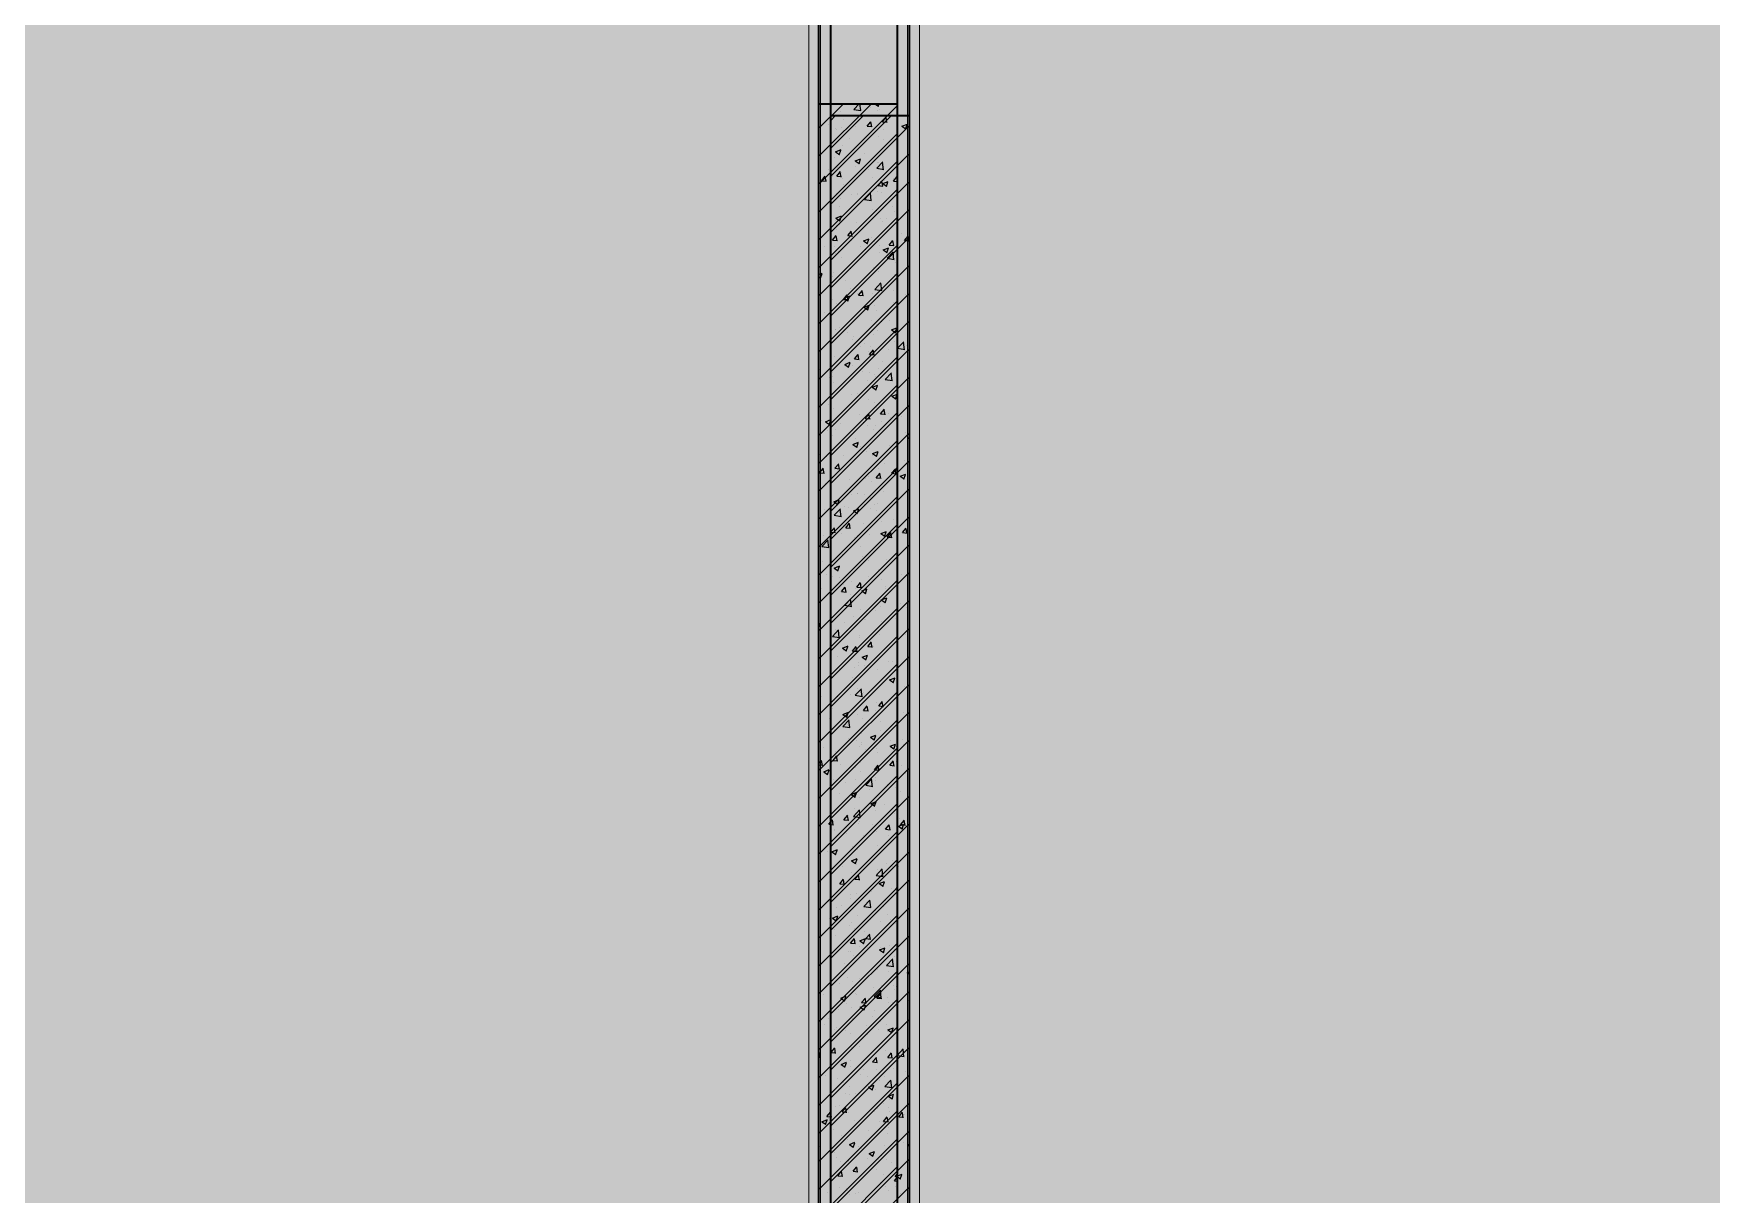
# Model space of a CAD drawing. Header units: inches. Extents: x 143994 to 247866, y 243815 to 272761.
# Drawn here: x 170038 to 174286, y 251994 to 254934 of the extents above; entities that cross this region are included whole.
import ezdxf

# ---------------------------------------------------------------- set-up
doc = ezdxf.new("R2010")
doc.units = ezdxf.units.IN
doc.header["$LTSCALE"] = 1000
doc.header["$MEASUREMENT"] = 0
doc.layers.get('DEFPOINTS').update_dxf_attribs({"color": 62})
for name, color, linetype in [('0-建筑1F', 127, 'Continuous'), ('0-建筑2F', 127, 'Continuous'), ('PUB_HATCH', 8, 'Continuous')]:
    doc.layers.add(name, color=color, linetype=linetype)
doc.layers.add('A-Wall', color=254, linetype='Continuous', lineweight=35)
doc.layers.add('W-保温层', color=8, linetype='Continuous', lineweight=13)

# ---------------------------------------------------------------- blocks, each defined once
blk = doc.blocks.new('144')
at = {"layer": 'A-Wall', "color": 127}
for p, q in [((652986.9, -378610.3), (652986.9, -390150.3)), ((653186.9, -390150.3), (653186.9, -378610.3)), ((652986.9, -385430.3), (653186.9, -385430.3))]:
    blk.add_line(p, q, dxfattribs=at)
at = {"layer": 'PUB_HATCH', "color": 127, "linetype": 'Continuous'}
for p, q in [((652986.9, -385493.3), (653049.9, -385430.3)), ((652986.9, -385564), (653120.6, -385430.3)), ((652986.9, -385634.7), (653186.9, -385434.7)), ((653076.1, -385444.6), (653089.8, -385430.3)), ((653076.1, -385444.6), (653093.9, -385447.3)), ((653093.6, -385447.7), (653091.6, -385430.3)), ((653117.3, -385439), (653117.3, -385439)), ((653128.8, -385430.3), (653138.1, -385436.5)), ((653137.8, -385437), (653140.1, -385430.3)), ((653140, -385446), (653140, -385446)), ((652991.4, -385455.6), (652991.4, -385455.6)), ((653012.7, -385482.3), (653012.7, -385482.3)), ((653018, -385468.3), (653018, -385468.3)), ((653039, -385458.8), (653039, -385458.8)), ((653041.5, -385449), (653041.5, -385449)), ((653109.8, -385487.3), (653119.4, -385475.8)), ((653109.8, -385487.3), (653121.8, -385488.4)), ((653121.5, -385488.9), (653119.1, -385476.3)), ((653119.4, -385486.9), (653119.4, -385486.9)), ((653134.7, -385448.3), (653134.7, -385448.3)), ((652986.9, -385705.4), (653186.9, -385505.4)), ((652988.9, -385527.9), (652988.9, -385527.9)), ((653036.6, -385525.3), (653036.6, -385525.3)), ((653064.6, -385517.9), (653064.6, -385517.9)), ((653137.6, -385512.5), (653137.6, -385512.5)), ((653079.5, -385574.9), (653093.5, -385569.5)), ((653079.5, -385574.9), (653089.4, -385581.6)), ((653089.1, -385582.1), (653093.2, -385570)), ((653094.4, -385538.3), (653094.4, -385538.3)), ((652986.9, -385776.1), (653186.9, -385576.1)), ((652994.1, -385625.2), (653003.7, -385613.7)), ((653005.8, -385626.8), (653003.4, -385614.2)), ((653012, -385596.8), (653012, -385596.8)), ((653015.9, -385611.4), (653015.9, -385611.4)), ((653034.2, -385591.9), (653034.2, -385591.9)), ((653080.5, -385589.1), (653080.5, -385589.1)), ((653122.7, -385615.9), (653122.7, -385615.9)), ((653135.2, -385579.1), (653135.2, -385579.1)), ((653138.3, -385580.2), (653138.3, -385580.2)), ((652986.9, -385846.8), (653186.9, -385646.8)), ((652994.1, -385625.2), (653006, -385626.3)), ((653031.7, -385658.5), (653031.7, -385658.5)), ((653085.7, -385659), (653085.7, -385659)), ((653086.2, -385657.6), (653086.2, -385657.6)), ((653102.6, -385672.5), (653118.2, -385656.3)), ((653120.1, -385675.6), (653117.9, -385656.6)), ((653132.7, -385645.7), (653132.7, -385645.7)), ((653135.8, -385652.5), (653135.8, -385652.5)), ((653137.5, -385637.8), (653147.2, -385626.3)), ((653137.5, -385637.8), (653149.5, -385638.8)), ((653149.2, -385639.3), (653146.9, -385626.8)), ((653040.7, -385690.7), (653040.7, -385690.7)), ((653102.6, -385672.5), (653120.4, -385675.3)), ((653134.1, -385701.6), (653134.1, -385701.6)), ((653147.5, -385695.2), (653147.5, -385695.2)), ((652986.9, -385917.5), (653186.9, -385717.5)), ((653017.5, -385721.6), (653017.5, -385721.6)), ((653029.3, -385725.1), (653029.3, -385725.1)), ((653030.8, -385719.9), (653044.8, -385714.5)), ((653030.8, -385719.9), (653040.8, -385726.6)), ((653033.1, -385737.9), (653033.1, -385737.9)), ((653040.5, -385727.1), (653044.5, -385715)), ((653083.2, -385731.3), (653083.2, -385731.3)), ((653130.3, -385712.3), (653130.3, -385712.3)), ((653158.9, -385721.4), (653158.9, -385721.4)), ((653021.8, -385775.6), (653031.5, -385764.2)), ((653021.8, -385775.6), (653033.8, -385776.7)), ((653033.5, -385777.2), (653031.2, -385764.7)), ((653127.9, -385778.9), (653127.9, -385778.9)), ((653165.3, -385788.2), (653174.9, -385776.7)), ((653177, -385789.7), (653174.6, -385777.2)), ((652986.9, -385988.2), (653186.9, -385788.2)), ((653001.8, -385792.9), (653001.8, -385792.9)), ((653026.9, -385791.7), (653026.9, -385791.7)), ((653030.6, -385810.2), (653030.6, -385810.2)), ((653043.9, -385819.8), (653043.9, -385819.8)), ((653093.8, -385791.6), (653093.8, -385791.6)), ((653106.3, -385800.2), (653106.3, -385800.2)), ((653108.5, -385797.4), (653108.5, -385797.4)), ((653150.2, -385800.4), (653164.2, -385795)), ((653150.2, -385800.4), (653160.1, -385807.1)), ((653150.7, -385824.3), (653150.7, -385824.3)), ((653159.8, -385807.6), (653163.9, -385795.5)), ((653165.3, -385788.2), (653177.3, -385789.2)), ((652986.9, -386059), (653186.9, -385859)), ((652986.9, -385863.1), (652996.2, -385859.5)), ((652986.9, -385868.1), (652992.1, -385871.6)), ((652991.8, -385872.1), (652995.9, -385860)), ((653024.4, -385858.2), (653024.4, -385858.2)), ((653125.4, -385845.4), (653125.4, -385845.4)), ((653180, -385862.5), (653180, -385862.5)), ((653049.6, -385926.1), (653059.2, -385914.6)), ((653053.7, -385879.1), (653053.7, -385879.1)), ((653061.3, -385927.6), (653058.9, -385915.1)), ((653068.7, -385899.1), (653068.7, -385899.1)), ((653085.6, -385910.9), (653085.6, -385910.9)), ((653123, -385912), (653123, -385912)), ((653129.1, -385900.4), (653144.7, -385884.2)), ((653129.1, -385900.4), (653146.9, -385903.2)), ((653146.6, -385903.5), (653144.4, -385884.5)), ((653175.5, -385903.6), (653175.5, -385903.6)), ((652986.9, -386129.7), (653186.9, -385929.7)), ((653022, -385924.8), (653022, -385924.8)), ((653049.6, -385926.1), (653061.5, -385927.1)), ((653101.5, -385945.4), (653115.5, -385940.1)), ((653101.5, -385945.4), (653111.5, -385952.1)), ((653111.2, -385952.6), (653115.2, -385940.6)), ((653127.4, -385941.4), (653127.4, -385941.4)), ((653133.5, -385954.8), (653133.5, -385954.8)), ((653177.5, -385934.8), (653177.5, -385934.8)), ((653001.1, -385958), (653001.1, -385958)), ((653016.9, -385974.8), (653016.9, -385974.8)), ((653019.6, -385991.4), (653019.6, -385991.4)), ((653120.6, -385978.6), (653120.6, -385978.6)), ((652986.9, -386200.4), (653186.9, -386000.4)), ((653029.8, -386001.3), (653029.8, -386001.3)), ((653071.9, -386028.2), (653071.9, -386028.2)), ((653074.8, -386020.3), (653074.8, -386020.3)), ((653124.8, -386013.7), (653124.8, -386013.7)), ((653136.5, -386005.8), (653136.5, -386005.8)), ((653178.7, -386032.7), (653178.7, -386032.7)), ((652986.9, -386271.1), (653186.9, -386071.1)), ((653017.1, -386058), (653017.1, -386058)), ((653077.3, -386076.5), (653087, -386065)), ((653077.3, -386076.5), (653089.3, -386077.6)), ((653089, -386078.1), (653086.7, -386065.5)), ((653093.2, -386044.8), (653093.2, -386044.8)), ((653118.2, -386045.2), (653118.2, -386045.2)), ((653148, -386082.6), (653148, -386082.6)), ((652990, -386103), (652990, -386103)), ((653014.7, -386124.5), (653014.7, -386124.5)), ((653022.2, -386099.1), (653022.2, -386099.1)), ((653052.9, -386090.5), (653066.9, -386085.1)), ((653052.9, -386090.5), (653062.8, -386097.2)), ((653062.5, -386097.7), (653066.6, -386085.6)), ((653072.2, -386092.6), (653072.2, -386092.6)), ((653096.8, -386107.5), (653096.8, -386107.5)), ((653115.7, -386111.7), (653115.7, -386111.7)), ((653155.7, -386128.3), (653171.2, -386112.1)), ((653173.1, -386131.5), (653170.9, -386112.5)), ((652986.9, -386341.8), (653186.9, -386141.8)), ((653085, -386164.2), (653085, -386164.2)), ((653095.4, -386161.5), (653095.4, -386161.5)), ((653155.7, -386128.3), (653173.5, -386131.1)), ((653172.2, -386171), (653186.3, -386165.6)), ((653181.9, -386178.2), (653186, -386166.1)), ((653012.3, -386191.1), (653012.3, -386191.1)), ((653019.6, -386171.4), (653019.6, -386171.4)), ((653057.8, -386209.7), (653057.8, -386209.7)), ((653113.3, -386178.3), (653113.3, -386178.3)), ((653132.9, -386208.1), (653132.9, -386208.1)), ((653172.2, -386171), (653182.2, -386177.7)), ((652986.9, -386412.5), (653186.9, -386212.5)), ((652993.2, -386232), (652993.2, -386232)), ((653004.2, -386235.5), (653018.2, -386230.1)), ((653004.2, -386235.5), (653014.2, -386242.2)), ((653013.9, -386242.7), (653017.9, -386230.6)), ((653016.3, -386228.1), (653016.3, -386228.1)), ((653042.8, -386240.3), (653042.8, -386240.3)), ((653100, -386236.5), (653100, -386236.5)), ((653105.1, -386227), (653114.7, -386215.5)), ((653105.1, -386227), (653117, -386228)), ((653110.9, -386244.9), (653110.9, -386244.9)), ((653116.8, -386228.5), (653114.4, -386216)), ((653164.6, -386214.2), (653164.6, -386214.2)), ((653169.1, -386223.7), (653169.1, -386223.7)), ((652986.9, -386483.2), (653186.9, -386283.2)), ((653009.8, -386257.7), (653009.8, -386257.7)), ((653166.5, -386296), (653166.5, -386296)), ((652990.1, -386319.2), (652990.1, -386319.2)), ((653007.4, -386324.3), (653007.4, -386324.3)), ((653018, -386311.3), (653018, -386311.3)), ((653092.7, -386298.1), (653092.7, -386298.1)), ((653108.4, -386311.5), (653108.4, -386311.5)), ((653116.5, -386302.6), (653116.5, -386302.6)), ((653123.6, -386316), (653137.6, -386310.6)), ((653123.6, -386316), (653133.5, -386322.7)), ((653124.8, -386315.8), (653124.8, -386315.8)), ((653133.2, -386323.2), (653137.3, -386311.1)), ((652986.9, -386553.9), (653186.9, -386353.9)), ((652989.4, -386364.8), (652999, -386353.4)), ((652989.4, -386364.8), (653001.3, -386365.9)), ((653001.1, -386366.4), (652998.7, -386353.9)), ((653063.8, -386381.5), (653063.8, -386381.5)), ((653106, -386378.1), (653106, -386378.1)), ((653113.9, -386374.9), (653113.9, -386374.9)), ((653132.8, -386377.4), (653142.5, -386365.9)), ((653132.8, -386377.4), (653144.8, -386378.4)), ((653144.5, -386378.9), (653142.2, -386366.4)), ((653182.2, -386356.3), (653186.9, -386351.3)), ((653182.2, -386356.3), (653186.9, -386357)), ((652986.9, -386624.6), (653186.9, -386424.6)), ((653005, -386390.9), (653005, -386390.9)), ((653084.4, -386417.4), (653084.4, -386417.4)), ((653085.8, -386418), (653085.8, -386418)), ((653002.5, -386457.4), (653002.5, -386457.4)), ((653011.2, -386460.4), (653011.2, -386460.4)), ((653021.2, -386440.4), (653021.2, -386440.4)), ((653061.3, -386453.8), (653061.3, -386453.8)), ((653074.9, -386461.1), (653088.9, -386455.7)), ((653074.9, -386461.1), (653084.9, -386467.8)), ((653084.6, -386468.3), (653088.6, -386456.2)), ((653103.6, -386444.6), (653103.6, -386444.6)), ((653128, -386444.9), (653128, -386444.9)), ((653132.3, -386461.3), (653132.3, -386461.3)), ((653137, -386443.8), (653137, -386443.8)), ((652986.9, -386695.4), (653186.9, -386495.4)), ((653015.7, -386481.3), (653015.7, -386481.3)), ((653017.1, -386515.3), (653026.8, -386503.8)), ((653028.8, -386516.8), (653026.5, -386504.3)), ((652995.2, -386551.1), (653010.8, -386534.9)), ((652995.2, -386551.1), (653013, -386553.9)), ((653000.1, -386524), (653000.1, -386524)), ((653008.7, -386532.7), (653008.7, -386532.7)), ((653012.7, -386554.2), (653010.5, -386535.2)), ((653017.1, -386515.3), (653029.1, -386516.3)), ((653046, -386519.7), (653046, -386519.7)), ((653084.4, -386522.7), (653084.4, -386522.7)), ((653092.1, -386551.3), (653092.1, -386551.3)), ((653101.1, -386511.2), (653101.1, -386511.2)), ((653152.8, -386524.2), (653152.8, -386524.2)), ((653160.6, -386527.8), (653170.2, -386516.3)), ((653160.6, -386527.8), (653172.6, -386528.9)), ((653172.3, -386529.4), (653169.9, -386516.8)), ((652986.9, -386766.1), (653186.9, -386566.1)), ((652997.7, -386590.6), (652997.7, -386590.6)), ((653098.7, -386577.8), (653098.7, -386577.8)), ((653158.1, -386584.9), (653158.1, -386584.9)), ((652986.9, -386836.8), (653186.9, -386636.8)), ((653007.1, -386621.9), (653007.1, -386621.9)), ((653026.3, -386606.1), (653040.3, -386600.7)), ((653026.3, -386606.1), (653036.2, -386612.8)), ((653031.8, -386601.6), (653031.8, -386601.6)), ((653035.9, -386613.3), (653040, -386601.2)), ((653113.9, -386626.4), (653113.9, -386626.4)), ((652995.2, -386657.2), (652995.2, -386657.2)), ((653044.9, -386665.7), (653054.5, -386654.2)), ((653044.9, -386665.7), (653056.8, -386666.8)), ((653049.3, -386648.8), (653049.3, -386648.8)), ((653056.6, -386667.3), (653054.2, -386654.7)), ((653083.8, -386670.7), (653083.8, -386670.7)), ((653096.3, -386644.4), (653096.3, -386644.4)), ((653105.5, -386663.8), (653105.5, -386663.8)), ((653155.6, -386657.2), (653155.6, -386657.2)), ((653156, -386653.3), (653156, -386653.3)), ((652986.9, -386907.5), (653186.9, -386707.5)), ((653093.8, -386711), (653093.8, -386711)), ((653131.7, -386714.6), (653131.7, -386714.6)), ((653145.6, -386686.6), (653159.6, -386681.2)), ((653145.6, -386686.6), (653155.6, -386693.3)), ((653155.3, -386693.8), (653159.3, -386681.7)), ((652986.9, -386747.5), (652991.6, -386745.7)), ((652986.9, -386757.4), (652987.5, -386757.8)), ((652987.2, -386758.3), (652991.3, -386746.2)), ((652992.8, -386723.8), (652992.8, -386723.8)), ((653015.1, -386734.6), (653015.1, -386734.6)), ((653021.8, -386779), (653037.3, -386762.8)), ((653039.2, -386782.1), (653037, -386763.2)), ((653052.9, -386742.7), (653052.9, -386742.7)), ((653074.1, -386728.1), (653074.1, -386728.1)), ((653103, -386736.1), (653103, -386736.1)), ((653178.7, -386726.1), (653178.7, -386726.1)), ((653180.8, -386732.6), (653180.8, -386732.6)), ((652986.9, -386978.2), (653186.9, -386778.2)), ((652990.4, -386790.3), (652990.4, -386790.3)), ((653021.8, -386779), (653039.6, -386781.8)), ((653072.6, -386816.2), (653082.3, -386804.7)), ((653084.3, -386817.7), (653082, -386805.2)), ((653091.4, -386777.5), (653091.4, -386777.5)), ((653091.5, -386804.6), (653091.5, -386804.6)), ((653126.1, -386805), (653126.1, -386805)), ((652986.9, -387048.9), (653186.9, -386848.9)), ((653000.3, -386821.6), (653000.3, -386821.6)), ((653035.1, -386830.3), (653035.1, -386830.3)), ((653050.3, -386815), (653050.3, -386815)), ((653072.6, -386816.2), (653084.6, -386817.2)), ((653089, -386844.1), (653089, -386844.1)), ((653097, -386831.6), (653111, -386826.3)), ((653097, -386831.6), (653106.9, -386838.3)), ((653106.6, -386838.8), (653110.7, -386826.8)), ((653141.9, -386834.8), (653141.9, -386834.8)), ((652987.9, -386856.9), (652987.9, -386856.9)), ((653073.5, -386883.9), (653073.5, -386883.9)), ((653077.3, -386857.1), (653077.3, -386857.1)), ((653184.1, -386861.6), (653184.1, -386861.6)), ((652986.9, -387119.6), (653186.9, -386919.6)), ((652995.3, -386931.9), (652995.3, -386931.9)), ((652997.7, -386893.9), (652997.7, -386893.9)), ((653083.2, -386923.9), (653083.2, -386923.9)), ((653086.5, -386910.7), (653086.5, -386910.7)), ((653020.9, -386962.8), (653020.9, -386962.8)), ((653048.3, -386976.7), (653062.3, -386971.3)), ((653048.3, -386976.7), (653058.3, -386983.4)), ((653058, -386983.9), (653062, -386971.8)), ((653100.4, -386966.6), (653110, -386955.1)), ((653100.4, -386966.6), (653112.3, -386967.6)), ((653102.1, -386936.4), (653102.1, -386936.4)), ((653112.1, -386968.1), (653109.7, -386955.6)), ((653131.1, -386967.8), (653131.1, -386967.8)), ((653147.2, -386946.2), (653147.2, -386946.2)), ((652986.9, -387190.3), (653186.9, -386990.3)), ((653014.5, -386987.9), (653014.5, -386987.9)), ((653048.3, -387007), (653063.9, -386990.7)), ((653048.3, -387007), (653066.1, -387009.7)), ((653065.8, -387010.1), (653063.6, -386991.1)), ((653084.1, -386977.3), (653084.1, -386977.3)), ((653144.6, -387018.4), (653144.6, -387018.4)), ((652986.9, -387261), (653186.9, -387061)), ((652998.6, -387061), (652998.6, -387061)), ((653063.2, -387038.6), (653063.2, -387038.6)), ((653081.7, -387043.8), (653081.7, -387043.8)), ((653090.9, -387057.9), (653090.9, -387057.9)), ((653094.6, -387025), (653094.6, -387025)), ((653167.7, -387057.2), (653181.7, -387051.8)), ((653167.7, -387057.2), (653177.6, -387063.9)), ((653169.9, -387043.2), (653169.9, -387043.2)), ((653177.3, -387064.4), (653181.4, -387052.3)), ((653185.5, -387028.9), (653185.5, -387028.9)), ((652986.9, -387101.8), (652994.3, -387093)), ((652996.4, -387106), (652994, -387093.5)), ((653041.9, -387103.9), (653041.9, -387103.9)), ((653092, -387097.3), (653092, -387097.3)), ((653105.3, -387065.5), (653105.3, -387065.5)), ((653167.8, -387087.4), (653167.8, -387087.4)), ((653183.1, -387095.4), (653183.1, -387095.4)), ((652986.9, -387104.7), (652996.6, -387105.5)), ((652986.9, -387331.7), (653186.9, -387131.7)), ((652999.7, -387121.7), (653013.7, -387116.3)), ((652999.7, -387121.7), (653009.6, -387128.4)), ((653009.3, -387128.9), (653013.4, -387116.8)), ((653023.4, -387140.3), (653023.4, -387140.3)), ((653079.2, -387110.4), (653079.2, -387110.4)), ((653128.1, -387117), (653137.8, -387105.5)), ((653128.1, -387117), (653140.1, -387118.1)), ((653130.1, -387144.8), (653130.1, -387144.8)), ((653139.8, -387118.6), (653137.5, -387106)), ((652989.3, -387182.8), (652989.3, -387182.8)), ((653039.4, -387176.2), (653039.4, -387176.2)), ((653076.8, -387177), (653076.8, -387177)), ((653082.6, -387177.2), (653082.6, -387177.2)), ((653115.1, -387166.2), (653115.1, -387166.2)), ((653180.7, -387162), (653180.7, -387162)), ((652986.9, -387402.5), (653186.9, -387202.5)), ((653074.8, -387234.9), (653090.4, -387218.6)), ((653092.3, -387238), (653090.1, -387219)), ((653119, -387202.2), (653133, -387196.8)), ((653119, -387202.2), (653129, -387208.9)), ((653128.7, -387209.4), (653132.7, -387197.3)), ((653130.6, -387221.1), (653130.6, -387221.1)), ((653178.3, -387228.6), (653178.3, -387228.6)), ((652986.9, -387473.2), (653186.9, -387273.2)), ((653012.4, -387254.9), (653022.1, -387243.4)), ((653012.4, -387254.9), (653024.4, -387256)), ((653013.9, -387241.1), (653013.9, -387241.1)), ((653024.1, -387256.5), (653021.8, -387243.9)), ((653026.6, -387269.4), (653026.6, -387269.4)), ((653062.5, -387245.1), (653062.5, -387245.1)), ((653074.4, -387243.6), (653074.4, -387243.6)), ((653074.8, -387234.9), (653092.6, -387237.6)), ((653091.2, -387247), (653091.2, -387247)), ((653133.3, -387273.9), (653133.3, -387273.9)), ((653155.9, -387267.5), (653165.5, -387256)), ((653155.9, -387267.5), (653167.8, -387268.5)), ((653167.6, -387269), (653165.2, -387256.5)), ((653071.9, -387310.2), (653071.9, -387310.2)), ((653090.3, -387311.1), (653090.3, -387311.1)), ((653136.2, -387307.4), (653136.2, -387307.4)), ((653175.8, -387295.2), (653175.8, -387295.2)), ((653186.3, -387300.8), (653186.3, -387300.8)), ((652986.9, -387543.9), (653186.9, -387343.9)), ((653009.9, -387324), (653009.9, -387324)), ((653051.4, -387348.7), (653051.4, -387348.7)), ((653070.4, -387347.2), (653084.4, -387341.9)), ((653070.4, -387347.2), (653080.3, -387354)), ((653080, -387354.5), (653084.1, -387342.4)), ((653158.2, -387353.2), (653158.2, -387353.2)), ((653040.2, -387405.4), (653049.8, -387393.9)), ((653051.9, -387406.9), (653049.5, -387394.4)), ((653069.5, -387376.7), (653069.5, -387376.7)), ((653083.6, -387386.3), (653083.6, -387386.3)), ((653133.7, -387379.7), (653133.7, -387379.7)), ((653173.4, -387361.7), (653173.4, -387361.7)), ((652986.9, -387614.6), (653186.9, -387414.6)), ((653040.2, -387405.4), (653052.1, -387406.4)), ((653067.1, -387443.3), (653067.1, -387443.3)), ((653082, -387430.4), (653082, -387430.4)), ((653171, -387428.3), (653171, -387428.3)), ((653183.6, -387417.9), (653186.9, -387414)), ((653183.6, -387417.9), (653186.9, -387418.2)), ((652986.9, -387685.3), (653186.9, -387485.3)), ((653012.4, -387450.9), (653012.4, -387450.9)), ((653031, -387465.1), (653031, -387465.1)), ((653054.6, -387477.7), (653054.6, -387477.7)), ((653081.1, -387458.6), (653081.1, -387458.6)), ((653101.3, -387462.8), (653116.9, -387446.6)), ((653101.3, -387462.8), (653119.1, -387465.6)), ((653118.8, -387465.9), (653116.6, -387446.9)), ((653119.2, -387455.4), (653119.2, -387455.4)), ((653130, -387474.4), (653130, -387474.4)), ((653156.8, -387448.6), (653156.8, -387448.6)), ((653161.4, -387482.2), (653161.4, -387482.2)), ((653013.3, -387494.4), (653013.3, -387494.4)), ((653021.7, -387492.3), (653035.7, -387486.9)), ((653021.7, -387492.3), (653031.7, -387499)), ((653031.4, -387499.5), (653035.4, -387487.4)), ((653064.6, -387509.9), (653064.6, -387509.9)), ((653104.2, -387527.5), (653104.2, -387527.5)), ((653168.5, -387494.9), (653168.5, -387494.9)), ((652986.9, -387756), (653186.9, -387556)), ((653028.5, -387537.4), (653028.5, -387537.4)), ((653067.9, -387555.8), (653077.6, -387544.3)), ((653067.9, -387555.8), (653079.9, -387556.8)), ((653079.6, -387557.4), (653077.3, -387544.8)), ((653079.4, -387557), (653079.4, -387557)), ((653089.7, -387564.4), (653089.7, -387564.4)), ((653141.1, -387572.8), (653155.1, -387567.4)), ((653150.7, -387580), (653154.8, -387567.9)), ((653166.1, -387561.5), (653166.1, -387561.5)), ((653186.2, -387561.6), (653186.2, -387561.6)), ((653051.6, -387606.3), (653051.6, -387606.3)), ((653062.2, -387576.5), (653062.2, -387576.5)), ((653141.1, -387572.8), (653151, -387579.5)), ((653177.9, -387589.7), (653177.9, -387589.7)), ((652986.9, -387826.7), (653186.9, -387626.7)), ((652986.9, -387632), (652987, -387631.9)), ((653059.8, -387643.1), (653059.8, -387643.1)), ((653163.7, -387628.1), (653163.7, -387628.1)), ((652986.9, -387897.4), (653186.9, -387697.4)), ((652999, -387685.2), (652999, -387685.2)), ((653040.5, -387659.2), (653040.5, -387659.2)), ((653081.5, -387683.7), (653081.5, -387683.7)), ((653082.6, -387686.1), (653082.6, -387686.1)), ((653095.7, -387706.2), (653105.3, -387694.8)), ((653107.4, -387707.8), (653105, -387695.3)), ((653125.3, -387668.6), (653125.3, -387668.6)), ((653127.8, -387690.7), (653143.4, -387674.5)), ((653127.8, -387690.7), (653145.6, -387693.5)), ((653145.3, -387693.9), (653143.1, -387674.9)), ((653147.2, -387663.8), (653147.2, -387663.8)), ((653161.2, -387694.6), (653161.2, -387694.6)), ((653175.4, -387662), (653175.4, -387662)), ((653057.4, -387709.6), (653057.4, -387709.6)), ((653092.4, -387717.8), (653106.4, -387712.5)), ((653092.4, -387717.8), (653102.4, -387724.5)), ((653095.7, -387706.2), (653107.6, -387707.3)), ((653102.1, -387725), (653106.1, -387713)), ((653122.7, -387740.9), (653122.7, -387740.9)), ((653129.4, -387727.6), (653129.4, -387727.6)), ((652986.9, -387968.1), (653186.9, -387768.1)), ((653000.7, -387760.9), (653000.7, -387760.9)), ((653012.7, -387747.6), (653012.7, -387747.6)), ((653054.9, -387776.2), (653054.9, -387776.2)), ((653072.7, -387747.5), (653072.7, -387747.5)), ((653107.4, -387765.4), (653107.4, -387765.4)), ((653158.8, -387761.2), (653158.8, -387761.2)), ((653020.1, -387826.4), (653020.1, -387826.4)), ((653070.1, -387819.8), (653070.1, -387819.8)), ((653089.1, -387817.6), (653089.1, -387817.6)), ((653145.9, -387809.8), (653145.9, -387809.8)), ((652986.9, -387835.9), (652989.6, -387832.6)), ((652986.9, -388038.9), (653186.9, -387838.9)), ((652986.9, -387844.7), (652991.9, -387845.2)), ((652991.7, -387845.7), (652989.3, -387833.1)), ((653043.8, -387862.9), (653057.8, -387857.5)), ((653043.8, -387862.9), (653053.7, -387869.6)), ((653052.5, -387842.8), (653052.5, -387842.8)), ((653053.4, -387870.1), (653057.5, -387858)), ((653068.5, -387867.6), (653068.5, -387867.6)), ((653123.4, -387856.7), (653133.1, -387845.2)), ((653123.4, -387856.7), (653135.4, -387857.7)), ((653135.1, -387858.2), (653132.8, -387845.7)), ((653156.4, -387827.8), (653156.4, -387827.8)), ((652986.9, -388109.6), (653186.9, -387909.6)), ((653003.9, -387890), (653003.9, -387890)), ((653017.5, -387898.7), (653017.5, -387898.7)), ((653050.1, -387909.4), (653050.1, -387909.4)), ((653093.3, -387888.7), (653093.3, -387888.7)), ((653110.7, -387894.5), (653110.7, -387894.5)), ((653153.9, -387894.4), (653153.9, -387894.4)), ((653154.3, -387918.7), (653169.9, -387902.4)), ((653171.8, -387921.8), (653169.6, -387902.8)), ((653175.3, -387872.1), (653175.3, -387872.1)), ((653080.9, -387937), (653080.9, -387937)), ((653154.3, -387918.7), (653172.1, -387921.4)), ((653163.1, -387943.4), (653177.1, -387938)), ((653163.1, -387943.4), (653173.1, -387950.1)), ((653167, -387950.9), (653167, -387950.9)), ((653172.8, -387950.6), (653176.8, -387938.5)), ((652986.9, -388180.3), (653186.9, -387980.3)), ((653007.7, -387994.6), (653017.4, -387983.1)), ((653007.7, -387994.6), (653019.7, -387995.6)), ((653019.4, -387996.1), (653017.1, -387983.6)), ((653028.7, -387969.3), (653028.7, -387969.3)), ((653040.6, -387967.6), (653040.6, -387967.6)), ((653047.6, -387975.9), (653047.6, -387975.9)), ((653128.8, -387980.9), (653128.8, -387980.9)), ((653135.5, -387973.8), (653135.5, -387973.8)), ((653151.2, -388007.1), (653160.8, -387995.6)), ((653151.5, -387961), (653151.5, -387961)), ((653162.9, -388008.7), (653160.5, -387996.1)), ((652995.1, -388007.9), (653009.1, -388002.5)), ((652995.1, -388007.9), (653005, -388014.6)), ((653004.7, -388015.1), (653008.8, -388003)), ((653012.1, -388000.9), (653012.1, -388000.9)), ((653114.3, -388029.8), (653114.3, -388029.8)), ((653149.1, -388027.5), (653149.1, -388027.5)), ((653151.2, -388007.1), (653163.1, -388008.2)), ((653164.4, -388023.2), (653164.4, -388023.2)), ((652986.9, -388251), (653186.9, -388051)), ((652988, -388046.4), (652988, -388046.4)), ((652989.8, -388071.5), (652989.8, -388071.5)), ((653045.2, -388042.5), (653045.2, -388042.5)), ((653088.5, -388070.9), (653088.5, -388070.9)), ((653096.5, -388076), (653096.5, -388076)), ((652986.9, -388321.7), (653186.9, -388121.7)), ((653031.9, -388098.3), (653031.9, -388098.3)), ((653042.8, -388109.1), (653042.8, -388109.1)), ((653061.7, -388108.7), (653061.7, -388108.7)), ((653111.8, -388102.1), (653111.8, -388102.1)), ((653114.5, -388088.4), (653128.5, -388083)), ((653114.5, -388088.4), (653124.4, -388095.1)), ((653124.1, -388095.6), (653128.2, -388083.5)), ((653138.7, -388102.9), (653138.7, -388102.9)), ((653146.6, -388094.1), (653146.6, -388094.1)), ((653035.5, -388145), (653045.1, -388133.5)), ((653035.5, -388145), (653047.4, -388146.1)), ((653047.2, -388146.6), (653044.8, -388134)), ((653144.2, -388160.7), (653144.2, -388160.7)), ((653178.9, -388157.6), (653186.9, -388148.1)), ((653178.9, -388157.6), (653186.9, -388158.3)), ((653180.9, -388146.6), (653186.9, -388140.3)), ((653180.9, -388146.6), (653186.9, -388147.5)), ((653009.1, -388187.6), (653009.1, -388187.6)), ((653040.3, -388175.7), (653040.3, -388175.7)), ((653056.7, -388177.6), (653056.7, -388177.6)), ((653059.2, -388181), (653059.2, -388181)), ((653080.3, -388190.2), (653080.3, -388190.2)), ((653134.9, -388171), (653134.9, -388171)), ((653163.5, -388182.2), (653163.5, -388182.2))]:
    blk.add_line(p, q, dxfattribs=at)
at = {"layer": 'W-保温层', "color": 127}
for p, q in [((652961.9, -390150.3), (652961.9, -378610.3)), ((653211.9, -390150.3), (653211.9, -378610.3))]:
    blk.add_line(p, q, dxfattribs=at)
blk = doc.blocks.new('1442323')
at = {"layer": 'A-Wall', "color": 127}
for p, q in [((695036.9, -378699.3), (695036.9, -390239.3)), ((695236.9, -390239.3), (695236.9, -378699.3)), ((695036.9, -385519.3), (695236.9, -385519.3))]:
    blk.add_line(p, q, dxfattribs=at)
at = {"layer": 'PUB_HATCH', "color": 127, "linetype": 'Continuous'}
for p, q in [((695036.9, -385532.3), (695050, -385519.3)), ((695036.9, -385603.1), (695120.7, -385519.3)), ((695036.9, -385673.8), (695191.4, -385519.3)), ((695036.9, -385523.4), (695036.9, -385523.4)), ((695070.1, -385529.6), (695070.1, -385529.6)), ((695168.4, -385534.9), (695178.1, -385523.4)), ((695179.8, -385537.1), (695177.5, -385524.5)), ((695036.9, -385744.5), (695236.9, -385544.5)), ((695049.6, -385553.1), (695049.6, -385553.1)), ((695051.5, -385555.1), (695051.5, -385555.1)), ((695064, -385550.2), (695064, -385550.2)), ((695099.7, -385546.5), (695099.7, -385546.5)), ((695168.1, -385535.1), (695168.1, -385535.1)), ((695168.4, -385534.9), (695180.4, -385536)), ((695170.8, -385554.7), (695170.8, -385554.7)), ((695175.5, -385536.5), (695175.5, -385536.5)), ((695217.8, -385546.4), (695231.8, -385541.1)), ((695217.8, -385546.4), (695227.8, -385553.2)), ((695227.2, -385554.2), (695231.2, -385542.2)), ((695036.9, -385815.2), (695236.9, -385615.2)), ((695049.8, -385610.9), (695063.8, -385605.6)), ((695049.8, -385610.9), (695059.7, -385617.7)), ((695059.1, -385618.7), (695063.2, -385606.7)), ((695067.6, -385596.2), (695067.6, -385596.2)), ((695122.8, -385615.4), (695122.8, -385615.4)), ((695171.5, -385581.2), (695171.5, -385581.2)), ((695047.1, -385625.4), (695047.1, -385625.4)), ((695131.9, -385656.9), (695131.9, -385656.9)), ((695153.9, -385652.8), (695169.4, -385636.6)), ((695153.9, -385652.8), (695171.6, -385655.6)), ((695159.9, -385654.4), (695159.9, -385654.4)), ((695171, -385656.4), (695168.8, -385637.4)), ((695169.1, -385647.8), (695169.1, -385647.8)), ((695036.9, -385885.9), (695236.9, -385685.9)), ((695043.2, -385674.5), (695043.2, -385674.5)), ((695052.7, -385672.8), (695062.4, -385661.3)), ((695052.7, -385672.8), (695064.7, -385673.9)), ((695064.1, -385675), (695061.8, -385662.4)), ((695065.2, -385662.8), (695065.2, -385662.8)), ((695067.3, -385679.3), (695067.3, -385679.3)), ((695070.2, -385694.3), (695070.2, -385694.3)), ((695169.1, -385691.5), (695183.2, -385686.1)), ((695169.1, -385691.5), (695179.1, -385698.2)), ((695174, -385683.8), (695174, -385683.8)), ((695178.5, -385699.3), (695182.5, -385687.2)), ((695196.2, -385685.4), (695205.8, -385673.9)), ((695196.2, -385685.4), (695208.1, -385686.4)), ((695196.5, -385677.7), (695196.5, -385677.7)), ((695207.5, -385687.5), (695205.2, -385675)), ((695207.8, -385698.3), (695207.8, -385698.3)), ((695062.8, -385729.3), (695062.8, -385729.3)), ((695091.2, -385718.4), (695091.2, -385718.4)), ((695166.7, -385714.3), (695166.7, -385714.3)), ((695036.9, -385956.6), (695236.9, -385756.6)), ((695092.1, -385758.6), (695092.1, -385758.6)), ((695143.9, -385756.6), (695143.9, -385756.6)), ((695164.2, -385780.9), (695164.2, -385780.9)), ((695194, -385750), (695194, -385750)), ((695198.8, -385763.1), (695198.8, -385763.1)), ((695036.9, -386027.3), (695236.9, -385827.3)), ((695050.9, -385808.4), (695050.9, -385808.4)), ((695060.4, -385795.9), (695060.4, -385795.9)), ((695080.5, -385823.3), (695090.1, -385811.8)), ((695080.5, -385823.3), (695092.4, -385824.3)), ((695091.8, -385825.4), (695089.5, -385812.9)), ((695141.4, -385828.9), (695141.4, -385828.9)), ((695167.6, -385788.4), (695167.6, -385788.4)), ((695217.1, -385818.9), (695217.1, -385818.9)), ((695223.9, -385835.8), (695233.6, -385824.3)), ((695235.3, -385837.9), (695233, -385825.4)), ((695053.1, -385860.8), (695053.1, -385860.8)), ((695057.9, -385862.5), (695057.9, -385862.5)), ((695091.3, -385835.4), (695091.3, -385835.4)), ((695120.5, -385836.5), (695134.5, -385831.1)), ((695120.5, -385836.5), (695130.4, -385843.2)), ((695129.8, -385844.3), (695133.9, -385832.2)), ((695159.9, -385865.3), (695159.9, -385865.3)), ((695161.8, -385847.5), (695161.8, -385847.5)), ((695180.4, -385880.8), (695196, -385864.5)), ((695197.5, -385884.3), (695195.3, -385865.3)), ((695223.9, -385835.8), (695235.9, -385836.8)), ((695036.9, -386098), (695236.9, -385898)), ((695038.7, -385914.3), (695038.7, -385914.3)), ((695088.8, -385907.7), (695088.8, -385907.7)), ((695095.3, -385887.6), (695095.3, -385887.6)), ((695159.3, -385907.7), (695159.3, -385907.7)), ((695159.4, -385914.1), (695159.4, -385914.1)), ((695164.5, -385897.8), (695164.5, -385897.8)), ((695180.4, -385880.8), (695198.2, -385883.5)), ((695202.1, -385892.1), (695202.1, -385892.1)), ((695042.7, -385927.7), (695042.7, -385927.7)), ((695055.5, -385929.1), (695055.5, -385929.1)), ((695207.2, -385951.6), (695207.2, -385951.6)), ((695036.9, -386168.7), (695236.9, -385968.7)), ((695053.1, -385995.7), (695053.1, -385995.7)), ((695071.8, -385981.5), (695085.8, -385976.2)), ((695071.8, -385981.5), (695081.8, -385988.2)), ((695081.2, -385989.3), (695085.2, -385977.2)), ((695090.6, -385971.6), (695090.6, -385971.6)), ((695108.2, -385973.7), (695117.9, -385962.2)), ((695108.2, -385973.7), (695120.2, -385974.7)), ((695111.9, -385976.6), (695111.9, -385976.6)), ((695119.6, -385975.8), (695117.3, -385963.3)), ((695120.1, -385966.9), (695120.1, -385966.9)), ((695156.9, -385980.7), (695156.9, -385980.7)), ((695226.9, -385971.4), (695226.9, -385971.4)), ((695036.9, -386239.4), (695236.9, -386039.4)), ((695167, -386041.6), (695167, -386041.6)), ((695185.6, -386038.9), (695185.6, -386038.9)), ((695235.7, -386032.3), (695235.7, -386032.3)), ((695050.3, -386061.6), (695050.3, -386061.6)), ((695050.6, -386062.2), (695050.6, -386062.2)), ((695059.3, -386055.5), (695059.3, -386055.5)), ((695081.1, -386069.1), (695081.1, -386069.1)), ((695154.5, -386047.2), (695154.5, -386047.2)), ((695187.9, -386073.6), (695187.9, -386073.6)), ((695191.2, -386062.1), (695205.2, -386056.7)), ((695191.2, -386062.1), (695201.2, -386068.8)), ((695200.5, -386069.9), (695204.6, -386057.8)), ((695036.9, -386310.2), (695236.9, -386110.2)), ((695036.9, -386121.3), (695037.2, -386121.2)), ((695123.3, -386096), (695123.3, -386096)), ((695133, -386117.8), (695133, -386117.8)), ((695136, -386124.1), (695145.6, -386112.6)), ((695136, -386124.1), (695147.9, -386125.2)), ((695147.3, -386126.3), (695145, -386113.7)), ((695152.1, -386113.8), (695152.1, -386113.8)), ((695183, -386111.2), (695183, -386111.2)), ((695206.9, -386108.7), (695222.5, -386092.5)), ((695206.9, -386108.7), (695224.7, -386111.5)), ((695224.1, -386112.3), (695221.8, -386093.3)), ((695230.1, -386100.5), (695230.1, -386100.5)), ((695048.2, -386128.8), (695048.2, -386128.8)), ((695158.7, -386161), (695158.7, -386161)), ((695036.9, -386380.9), (695236.9, -386180.9)), ((695041.4, -386170.8), (695041.4, -386170.8)), ((695042.1, -386181), (695042.1, -386181)), ((695045.8, -386195.4), (695045.8, -386195.4)), ((695080.4, -386196.7), (695080.4, -386196.7)), ((695130.4, -386190.1), (695130.4, -386190.1)), ((695142.5, -386207.1), (695156.5, -386201.7)), ((695142.5, -386207.1), (695152.5, -386213.8)), ((695148.1, -386175.3), (695148.1, -386175.3)), ((695149.6, -386180.4), (695149.6, -386180.4)), ((695151.9, -386214.9), (695155.9, -386202.8)), ((695206.2, -386180.1), (695206.2, -386180.1)), ((695206.6, -386204.9), (695206.6, -386204.9)), ((695036.9, -386451.6), (695236.9, -386251.6)), ((695090, -386224.9), (695090, -386224.9)), ((695147.2, -386247), (695147.2, -386247)), ((695043.3, -386262), (695043.3, -386262)), ((695077.8, -386269), (695077.8, -386269)), ((695109.2, -386277.5), (695109.2, -386277.5)), ((695153.6, -386259), (695153.6, -386259)), ((695163.7, -386274.6), (695173.4, -386263.1)), ((695163.7, -386274.6), (695175.7, -386275.6)), ((695166.4, -386294.9), (695166.4, -386294.9)), ((695175.1, -386276.7), (695172.8, -386264.2)), ((695215.9, -386282), (695215.9, -386282)), ((695037.1, -386307.1), (695036.9, -386305.4)), ((695036.9, -386306.1), (695037.7, -386306.3)), ((695036.9, -386522.3), (695236.9, -386322.3)), ((695040.9, -386328.6), (695040.9, -386328.6)), ((695044.6, -386299.9), (695044.6, -386299.9)), ((695049.7, -386314.9), (695049.7, -386314.9)), ((695100.9, -386337.9), (695100.9, -386337.9)), ((695144.8, -386313.6), (695144.8, -386313.6)), ((695151.3, -386304.4), (695151.3, -386304.4)), ((695227.3, -386321.2), (695227.3, -386321.2)), ((695233.4, -386336.6), (695236.9, -386333)), ((695233.4, -386336.6), (695236.9, -386337.2)), ((695069.4, -386379.2), (695069.4, -386379.2)), ((695093.9, -386352.1), (695107.9, -386346.7)), ((695093.9, -386352.1), (695103.8, -386358.8)), ((695103.2, -386359.9), (695107.3, -386347.8)), ((695142.3, -386380.1), (695142.3, -386380.1)), ((695036.9, -386593), (695236.9, -386393)), ((695038.5, -386395.1), (695038.5, -386395.1)), ((695048, -386412.5), (695057.7, -386401)), ((695048, -386412.5), (695060, -386413.5)), ((695048.3, -386416.7), (695048.3, -386416.7)), ((695059.4, -386414.6), (695057.1, -386402.1)), ((695158.1, -386414.2), (695158.1, -386414.2)), ((695174.6, -386400.1), (695174.6, -386400.1)), ((695176.1, -386383.7), (695176.1, -386383.7)), ((695191.5, -386425), (695201.1, -386413.5)), ((695202.8, -386427.1), (695200.5, -386414.6)), ((695224.7, -386393.5), (695224.7, -386393.5)), ((695036.9, -386663.7), (695236.9, -386463.7)), ((695041.5, -386434.2), (695041.5, -386434.2)), ((695139.9, -386446.7), (695139.9, -386446.7)), ((695191.5, -386425), (695203.4, -386426.1)), ((695206, -386458.1), (695206, -386458.1)), ((695213.3, -386432.6), (695227.3, -386427.3)), ((695213.3, -386432.6), (695223.2, -386439.3)), ((695222.6, -386440.4), (695226.7, -386428.4)), ((695045.2, -386497.1), (695059.2, -386491.8)), ((695045.2, -386497.1), (695055.2, -386503.9)), ((695054.6, -386504.9), (695058.6, -386492.9)), ((695072.6, -386508.2), (695072.6, -386508.2)), ((695089.4, -386478.1), (695089.4, -386478.1)), ((695122, -386479), (695122, -386479)), ((695137.2, -386485.9), (695137.2, -386485.9)), ((695172.1, -386472.4), (695172.1, -386472.4)), ((695036.9, -386734.4), (695236.9, -386534.4)), ((695046.5, -386531.4), (695062.1, -386515.2)), ((695046.5, -386531.4), (695064.3, -386534.2)), ((695063.6, -386535), (695061.4, -386516)), ((695075.8, -386562.9), (695085.4, -386551.4)), ((695119.5, -386551.3), (695119.5, -386551.3)), ((695137.5, -386513.3), (695137.5, -386513.3)), ((695165.8, -386548.1), (695165.8, -386548.1)), ((695179.4, -386512.7), (695179.4, -386512.7)), ((695195.2, -386541.3), (695195.2, -386541.3)), ((695049.1, -386568.2), (695049.1, -386568.2)), ((695069.4, -386557.9), (695069.4, -386557.9)), ((695075.8, -386562.9), (695087.7, -386563.9)), ((695087.1, -386565), (695084.8, -386552.5)), ((695097.4, -386587.5), (695097.4, -386587.5)), ((695135, -386579.9), (695135, -386579.9)), ((695164.6, -386577.7), (695178.6, -386572.3)), ((695164.6, -386577.7), (695174.5, -386584.4)), ((695173.9, -386585.5), (695178, -386573.4)), ((695204.2, -386592), (695204.2, -386592)), ((695219.2, -386575.4), (695228.9, -386564)), ((695219.2, -386575.4), (695231.2, -386576.5)), ((695230.6, -386577.6), (695228.3, -386565)), ((695036.9, -386805.1), (695236.9, -386605.1)), ((695066.9, -386630.2), (695066.9, -386630.2)), ((695142.6, -386620.2), (695142.6, -386620.2)), ((695235.3, -386632.4), (695235.3, -386632.4)), ((695036.9, -386875.8), (695236.9, -386675.8)), ((695132.6, -386646.4), (695132.6, -386646.4)), ((695157.5, -386667.5), (695157.5, -386667.5)), ((695040.9, -386687.5), (695040.9, -386687.5)), ((695058.5, -386689.7), (695058.5, -386689.7)), ((695090, -386699.1), (695090, -386699.1)), ((695100.6, -386716.6), (695100.6, -386716.6)), ((695103.5, -386713.3), (695113.2, -386701.8)), ((695103.5, -386713.3), (695115.5, -386714.4)), ((695114.9, -386715.5), (695112.6, -386702.9)), ((695115.9, -386722.7), (695129.9, -386717.3)), ((695125.3, -386730.5), (695129.3, -386718.4)), ((695130.2, -386713), (695130.2, -386713)), ((695165.2, -386694.2), (695165.2, -386694.2)), ((695205.5, -386711.4), (695205.5, -386711.4)), ((695207.4, -386721.1), (695207.4, -386721.1)), ((695216.3, -386682.5), (695216.3, -386682.5)), ((695232.9, -386698.9), (695232.9, -386698.9)), ((695036.9, -386946.6), (695236.9, -386746.6)), ((695073, -386759.4), (695088.6, -386743.1)), ((695073, -386759.4), (695090.8, -386762.1)), ((695090.2, -386762.9), (695087.9, -386743.9)), ((695088.8, -386731.4), (695088.8, -386731.4)), ((695115.9, -386722.7), (695125.9, -386729.4)), ((695163.7, -386761.3), (695163.7, -386761.3)), ((695213.8, -386754.7), (695213.8, -386754.7)), ((695037.4, -386778), (695037.4, -386778)), ((695125.4, -386795.9), (695125.4, -386795.9)), ((695127.8, -386779.6), (695127.8, -386779.6)), ((695165.2, -386801.4), (695165.2, -386801.4)), ((695230.4, -386765.5), (695230.4, -386765.5)), ((695232.2, -386800.4), (695232.2, -386800.4)), ((695235.3, -386803.2), (695236.9, -386802.6)), ((695235.3, -386803.2), (695236.9, -386804.3)), ((695036.9, -387017.3), (695236.9, -386817.3)), ((695048.6, -386821.4), (695048.6, -386821.4)), ((695111.1, -386840.2), (695111.1, -386840.2)), ((695125.3, -386846.2), (695125.3, -386846.2)), ((695161.2, -386833.6), (695161.2, -386833.6)), ((695228, -386832.1), (695228, -386832.1)), ((695236.9, -386823.7), (695236.9, -386823.7)), ((695036.9, -387088), (695236.9, -386888)), ((695067.3, -386867.7), (695081.3, -386862.4)), ((695067.3, -386867.7), (695077.2, -386874.4)), ((695076.6, -386875.5), (695080.7, -386863.4)), ((695131.3, -386863.8), (695140.9, -386852.3)), ((695131.3, -386863.8), (695143.2, -386864.8)), ((695142.6, -386865.9), (695140.3, -386853.4)), ((695058.5, -386919.1), (695058.5, -386919.1)), ((695086.5, -386898.1), (695086.5, -386898.1)), ((695108.5, -386912.5), (695108.5, -386912.5)), ((695122.9, -386912.8), (695122.9, -386912.8)), ((695128.7, -386925), (695128.7, -386925)), ((695156.9, -386920.7), (695156.9, -386920.7)), ((695184.3, -386902.5), (695184.3, -386902.5)), ((695193.3, -386902.6), (695193.3, -386902.6)), ((695225.6, -386898.7), (695225.6, -386898.7)), ((695235.4, -386929.5), (695235.4, -386929.5)), ((695036.9, -387158.7), (695236.9, -386958.7)), ((695040.3, -386940.7), (695040.3, -386940.7)), ((695099.5, -386987.3), (695115.1, -386971.1)), ((695116.7, -386990.9), (695114.5, -386971.9)), ((695186.7, -386948.3), (695200.7, -386942.9)), ((695186.7, -386948.3), (695196.6, -386955)), ((695196, -386956.1), (695200, -386944)), ((695204.9, -386964.6), (695204.9, -386964.6)), ((695223.1, -386965.3), (695223.1, -386965.3)), ((695046.7, -386999.8), (695046.7, -386999.8)), ((695055.9, -386991.4), (695055.9, -386991.4)), ((695088.2, -386984.7), (695088.2, -386984.7)), ((695099.5, -386987.3), (695117.3, -386990.1)), ((695120.5, -386979.3), (695120.5, -386979.3)), ((695131.7, -386981.4), (695131.7, -386981.4)), ((695153.5, -387004.3), (695153.5, -387004.3)), ((695159, -387014.2), (695168.7, -387002.7)), ((695159, -387014.2), (695171, -387015.3)), ((695170.4, -387016.4), (695168.1, -387003.8)), ((695036.9, -387229.4), (695236.9, -387029.4)), ((695079.1, -387060.3), (695079.1, -387060.3)), ((695118, -387045.9), (695118, -387045.9)), ((695164.6, -387054.7), (695164.6, -387054.7)), ((695205.4, -387043.7), (695205.4, -387043.7)), ((695220.7, -387031.8), (695220.7, -387031.8)), ((695036.9, -387300.1), (695236.9, -387100.1)), ((695048, -387074.7), (695048, -387074.7)), ((695138, -387093.3), (695152, -387087.9)), ((695138, -387093.3), (695147.9, -387100)), ((695147.3, -387101.1), (695151.4, -387089)), ((695218.3, -387098.4), (695218.3, -387098.4)), ((695043.3, -387152.1), (695053, -387140.6)), ((695049.9, -387128.8), (695049.9, -387128.8)), ((695054.7, -387154.2), (695052.4, -387141.7)), ((695114.5, -387106.5), (695114.5, -387106.5)), ((695115.6, -387112.5), (695115.6, -387112.5)), ((695152.8, -387122.6), (695152.8, -387122.6)), ((695156.7, -387133.3), (695156.7, -387133.3)), ((695202.8, -387116), (695202.8, -387116)), ((695221.3, -387111), (695221.3, -387111)), ((695036.9, -387370.8), (695236.9, -387170.8)), ((695043.3, -387152.1), (695055.3, -387153.1)), ((695113.2, -387179.1), (695113.2, -387179.1)), ((695156.3, -387174), (695156.3, -387174)), ((695186.8, -387164.6), (695196.4, -387153.2)), ((695186.8, -387164.6), (695198.7, -387165.7)), ((695198.1, -387166.8), (695195.8, -387154.3)), ((695215.8, -387165), (695215.8, -387165)), ((695226, -387184.9), (695226, -387184.9)), ((695039.7, -387194), (695039.7, -387194)), ((695074.7, -387208.1), (695074.7, -387208.1)), ((695100.1, -387201.4), (695100.1, -387201.4)), ((695126, -387215.2), (695141.6, -387199)), ((695126, -387215.2), (695143.8, -387218)), ((695143.2, -387218.8), (695141, -387199.8)), ((695150.2, -387194.8), (695150.2, -387194.8)), ((695181.5, -387212.7), (695181.5, -387212.7)), ((695204.3, -387217.9), (695204.3, -387217.9)), ((695213.4, -387231.6), (695213.4, -387231.6)), ((695036.9, -387441.5), (695236.9, -387241.5)), ((695087.6, -387237.9), (695087.6, -387237.9)), ((695089.3, -387238.3), (695103.3, -387232.9)), ((695089.3, -387238.3), (695099.3, -387245)), ((695097.6, -387273.7), (695097.6, -387273.7)), ((695098.7, -387246.1), (695102.7, -387234)), ((695110.7, -387245.7), (695110.7, -387245.7)), ((695173.3, -387263.8), (695173.3, -387263.8)), ((695036.9, -387512.2), (695236.9, -387312.2)), ((695047.5, -387280.3), (695047.5, -387280.3)), ((695071.1, -387302.5), (695080.7, -387291)), ((695071.1, -387302.5), (695083, -387303.6)), ((695082.4, -387304.7), (695080.1, -387292.1)), ((695108.3, -387312.2), (695108.3, -387312.2)), ((695142.5, -387314.8), (695142.5, -387314.8)), ((695164, -387307.9), (695164, -387307.9)), ((695208.7, -387318.8), (695222.7, -387313.5)), ((695211, -387298.2), (695211, -387298.2)), ((695214.5, -387315.1), (695224.2, -387303.6)), ((695214.5, -387315.1), (695226.5, -387316.1)), ((695218, -387326.6), (695222.1, -387314.6)), ((695225.9, -387317.2), (695223.6, -387304.7)), ((695045, -387352.6), (695045, -387352.6)), ((695047.4, -387327.9), (695047.4, -387327.9)), ((695077.9, -387337.2), (695077.9, -387337.2)), ((695120.7, -387342.6), (695120.7, -387342.6)), ((695184.7, -387341.7), (695184.7, -387341.7)), ((695208.7, -387318.8), (695218.7, -387325.5)), ((695036.9, -387583), (695236.9, -387383)), ((695040.7, -387383.3), (695054.7, -387378)), ((695040.7, -387383.3), (695050.6, -387390.1)), ((695050, -387391.1), (695054.1, -387379.1)), ((695105.9, -387378.8), (695105.9, -387378.8)), ((695208.6, -387364.7), (695208.6, -387364.7)), ((695068.1, -387421.5), (695068.1, -387421.5)), ((695098.8, -387453), (695108.5, -387441.5)), ((695102.8, -387416.5), (695102.8, -387416.5)), ((695110.2, -387455.1), (695107.9, -387442.6)), ((695152.5, -387443.2), (695168.1, -387426.9)), ((695152.5, -387443.2), (695170.3, -387445.9)), ((695155.8, -387427.2), (695155.8, -387427.2)), ((695169.7, -387446.7), (695167.5, -387427.7)), ((695194.4, -387404.9), (695194.4, -387404.9)), ((695206.1, -387431.3), (695206.1, -387431.3)), ((695209.5, -387421), (695209.5, -387421)), ((695036.9, -387653.7), (695236.9, -387453.7)), ((695039.1, -387447.3), (695039.1, -387447.3)), ((695098.8, -387453), (695110.8, -387454)), ((695103.4, -387445.4), (695103.4, -387445.4)), ((695141.8, -387483.8), (695141.8, -387483.8)), ((695160, -387463.9), (695174, -387458.5)), ((695160, -387463.9), (695170, -387470.6)), ((695169.4, -387471.7), (695173.4, -387459.6)), ((695191.9, -387477.2), (695191.9, -387477.2)), ((695203.7, -387471.2), (695203.7, -387471.2)), ((695036.9, -387724.4), (695236.9, -387524.4)), ((695063.8, -387518.7), (695063.8, -387518.7)), ((695087, -387491.2), (695087, -387491.2)), ((695101, -387512), (695101, -387512)), ((695170.6, -387523.2), (695170.6, -387523.2)), ((695203.7, -387497.9), (695203.7, -387497.9)), ((695089.2, -387562.7), (695089.2, -387562.7)), ((695106, -387545.6), (695106, -387545.6)), ((695139.3, -387556.1), (695139.3, -387556.1)), ((695163.4, -387561.2), (695163.4, -387561.2)), ((695201.3, -387564.5), (695201.3, -387564.5)), ((695212.7, -387550.1), (695212.7, -387550.1)), ((695215, -387546.1), (695215, -387546.1)), ((695036.9, -387795.1), (695236.9, -387595.1)), ((695046.8, -387581.2), (695046.8, -387581.2)), ((695098.6, -387578.6), (695098.6, -387578.6)), ((695111.4, -387608.9), (695125.4, -387603.5)), ((695111.4, -387608.9), (695121.3, -387615.6)), ((695120.7, -387616.7), (695124.8, -387604.6)), ((695126.6, -387603.4), (695136.2, -387591.9)), ((695126.6, -387603.4), (695138.5, -387604.5)), ((695137.9, -387605.6), (695135.6, -387593)), ((695086.6, -387634.9), (695086.6, -387634.9)), ((695096.1, -387645.1), (695096.1, -387645.1)), ((695130.8, -387624.9), (695130.8, -387624.9)), ((695162.4, -387625), (695162.4, -387625)), ((695179.1, -387671.1), (695194.6, -387654.8)), ((695196.2, -387674.6), (695194, -387655.7)), ((695198.8, -387631), (695198.8, -387631)), ((695036.9, -387865.8), (695236.9, -387665.8)), ((695155.2, -387680.5), (695155.2, -387680.5)), ((695179.1, -387671.1), (695196.8, -387673.8)), ((695196.4, -387697.6), (695196.4, -387697.6)), ((695230.8, -387689.4), (695236.9, -387687.1)), ((695230.8, -387689.4), (695236.9, -387693.6)), ((695236.1, -387687.2), (695236.1, -387687.2)), ((695036.9, -387936.5), (695236.9, -387736.5)), ((695038.5, -387700.5), (695038.5, -387700.5)), ((695091.8, -387727.1), (695091.8, -387727.1)), ((695093.7, -387711.7), (695093.7, -387711.7)), ((695109.8, -387703.9), (695109.8, -387703.9)), ((695198.6, -387731.6), (695198.6, -387731.6)), ((695203.1, -387724.4), (695203.1, -387724.4)), ((695057.2, -387782.7), (695057.2, -387782.7)), ((695062.7, -387753.9), (695076.7, -387748.5)), ((695062.7, -387753.9), (695072.7, -387760.6)), ((695072.1, -387761.7), (695076.1, -387749.6)), ((695086.5, -387744.4), (695086.5, -387744.4)), ((695091.3, -387778.3), (695091.3, -387778.3)), ((695134, -387753.9), (695134, -387753.9)), ((695154.3, -387753.9), (695164, -387742.4)), ((695154.3, -387753.9), (695166.3, -387754.9)), ((695165.7, -387756), (695163.4, -387743.5)), ((695183.5, -387766.1), (695183.5, -387766.1)), ((695194, -387764.2), (695194, -387764.2)), ((695233.5, -387759.5), (695233.5, -387759.5)), ((695036.9, -388007.2), (695236.9, -387807.2)), ((695162.8, -387814.4), (695162.8, -387814.4)), ((695046.2, -387834.4), (695046.2, -387834.4)), ((695052, -387828.7), (695052, -387828.7)), ((695088.8, -387844.9), (695088.8, -387844.9)), ((695130.9, -387845), (695130.9, -387845)), ((695158.8, -387833.3), (695158.8, -387833.3)), ((695180.9, -387838.4), (695180.9, -387838.4)), ((695182.1, -387834.4), (695196.1, -387829.1)), ((695182.1, -387834.4), (695192, -387841.2)), ((695191.4, -387842.3), (695195.5, -387830.2)), ((695191.5, -387830.8), (695191.5, -387830.8)), ((695036.9, -388077.9), (695236.9, -387877.9)), ((695038.6, -387891.7), (695048.3, -387880.2)), ((695038.6, -387891.7), (695050.6, -387892.8)), ((695050, -387893.9), (695047.7, -387881.3)), ((695182.1, -387904.3), (695191.7, -387892.8)), ((695182.1, -387904.3), (695194, -387905.3)), ((695189.1, -387897.4), (695189.1, -387897.4)), ((695193.4, -387906.4), (695191.1, -387893.9)), ((695204.1, -387907.3), (695204.1, -387907.3)), ((695205.6, -387899), (695221.1, -387882.8)), ((695205.6, -387899), (695223.4, -387901.8)), ((695222.7, -387902.6), (695220.5, -387883.6)), ((695036.9, -388148.6), (695236.9, -387948.6)), ((695037.9, -387953.8), (695037.9, -387953.8)), ((695078.3, -387923.9), (695078.3, -387923.9)), ((695086.4, -387911.4), (695086.4, -387911.4)), ((695119.9, -387935.5), (695119.9, -387935.5)), ((695128.3, -387917.3), (695128.3, -387917.3)), ((695154.6, -387933.8), (695154.6, -387933.8)), ((695226.6, -387940), (695226.6, -387940)), ((695055.3, -387957.8), (695055.3, -387957.8)), ((695075.7, -387996.2), (695075.7, -387996.2)), ((695084, -387978), (695084, -387978)), ((695133.4, -387979.5), (695147.4, -387974.1)), ((695133.4, -387979.5), (695143.4, -387986.2)), ((695142.8, -387987.3), (695146.8, -387975.2)), ((695151.5, -387986.2), (695151.5, -387986.2)), ((695162, -387962.3), (695162, -387962.3)), ((695186.7, -387963.9), (695186.7, -387963.9)), ((695202.5, -387977.7), (695202.5, -387977.7)), ((695036.9, -388219.3), (695236.9, -388019.3)), ((695066.4, -388042.2), (695076, -388030.7)), ((695077.7, -388044.3), (695075.4, -388031.8)), ((695080.1, -388037.1), (695080.1, -388037.1)), ((695085.9, -387997.7), (695085.9, -387997.7)), ((695184.2, -388030.5), (695184.2, -388030.5)), ((695066.4, -388042.2), (695078.3, -388043.2)), ((695081.5, -388044.6), (695081.5, -388044.6)), ((695098.8, -388065.1), (695098.8, -388065.1)), ((695162.2, -388067.7), (695162.2, -388067.7)), ((695186.8, -388041.6), (695186.8, -388041.6)), ((695209.8, -388054.7), (695219.5, -388043.2)), ((695209.8, -388054.7), (695221.8, -388055.8)), ((695221.2, -388056.9), (695218.9, -388044.3)), ((695225.1, -388048.4), (695225.1, -388048.4)), ((695036.9, -388290.1), (695236.9, -388090.1)), ((695045.6, -388087.7), (695045.6, -388087.7)), ((695079.1, -388111.2), (695079.1, -388111.2)), ((695084.8, -388124.5), (695098.8, -388119.1)), ((695094.1, -388132.3), (695098.2, -388120.2)), ((695181.8, -388097.1), (695181.8, -388097.1)), ((695222.6, -388120.7), (695222.6, -388120.7)), ((695232.1, -388126.9), (695236.9, -388121.9)), ((695036.9, -388360.8), (695236.9, -388160.8)), ((695041.1, -388139.3), (695041.1, -388139.3)), ((695046.2, -388144), (695046.2, -388144)), ((695083.3, -388166.2), (695083.3, -388166.2)), ((695084.8, -388124.5), (695094.7, -388131.2)), ((695147.9, -388143.8), (695147.9, -388143.8)), ((695172.5, -388127.3), (695172.5, -388127.3)), ((695179.4, -388163.7), (695179.4, -388163.7)), ((695232.1, -388126.9), (695236.9, -388127.7)), ((695037.4, -388207), (695037.4, -388207)), ((695076.7, -388177.8), (695076.7, -388177.8)), ((695094.1, -388192.6), (695103.8, -388181.1)), ((695094.1, -388192.6), (695106.1, -388193.7)), ((695105.5, -388194.8), (695103.2, -388182.2)), ((695119.9, -388206.2), (695119.9, -388206.2)), ((695154, -388187), (695154, -388187)), ((695170, -388199.6), (695170, -388199.6)), ((695190.1, -388170.7), (695190.1, -388170.7)), ((695204.2, -388205), (695218.2, -388199.7)), ((695204.2, -388205), (695214.1, -388211.7)), ((695213.5, -388212.8), (695217.6, -388200.7)), ((695036.9, -388431.5), (695236.9, -388231.5)), ((695074.2, -388244.3), (695074.2, -388244.3)), ((695085.3, -388251), (695085.3, -388251)), ((695108.1, -388245.5), (695108.1, -388245.5)), ((695176.9, -388230.3), (695176.9, -388230.3)), ((695201.9, -388230.9), (695201.9, -388230.9)), ((695214.9, -388250), (695214.9, -388250))]:
    blk.add_line(p, q, dxfattribs=at)
at = {"layer": 'W-保温层', "color": 127}
for p, q in [((695011.9, -390239.3), (695011.9, -378699.3)), ((695261.9, -390239.3), (695261.9, -378699.3))]:
    blk.add_line(p, q, dxfattribs=at)

msp = doc.modelspace()

# ---------------------------------------------------------------- hatches: boundary and pattern name
at = {"layer": 'DEFPOINTS'}
h = msp.add_hatch(dxfattribs=at)
h.set_pattern_fill('ANSI31', color=250)
h.set_pattern_definition([(45, (-65482.5842, -4e-05), (-1.122532015, 1.122532015), [])])
h.paths.add_polyline_path([(182383.45, 243814.78), (157803.44, 243814.78), (157803.44, 270814.78), (182383.45, 270814.78)])

# ---------------------------------------------------------------- block references
at = {"layer": '0-建筑1F'}
msp.add_blockref('144', (-480961.31, 640186.38), dxfattribs=at)
at = {"layer": '0-建筑2F'}
msp.add_blockref('1442323', (-522981.31, 640245.41), dxfattribs=at)

doc.saveas('drawing.dxf')
